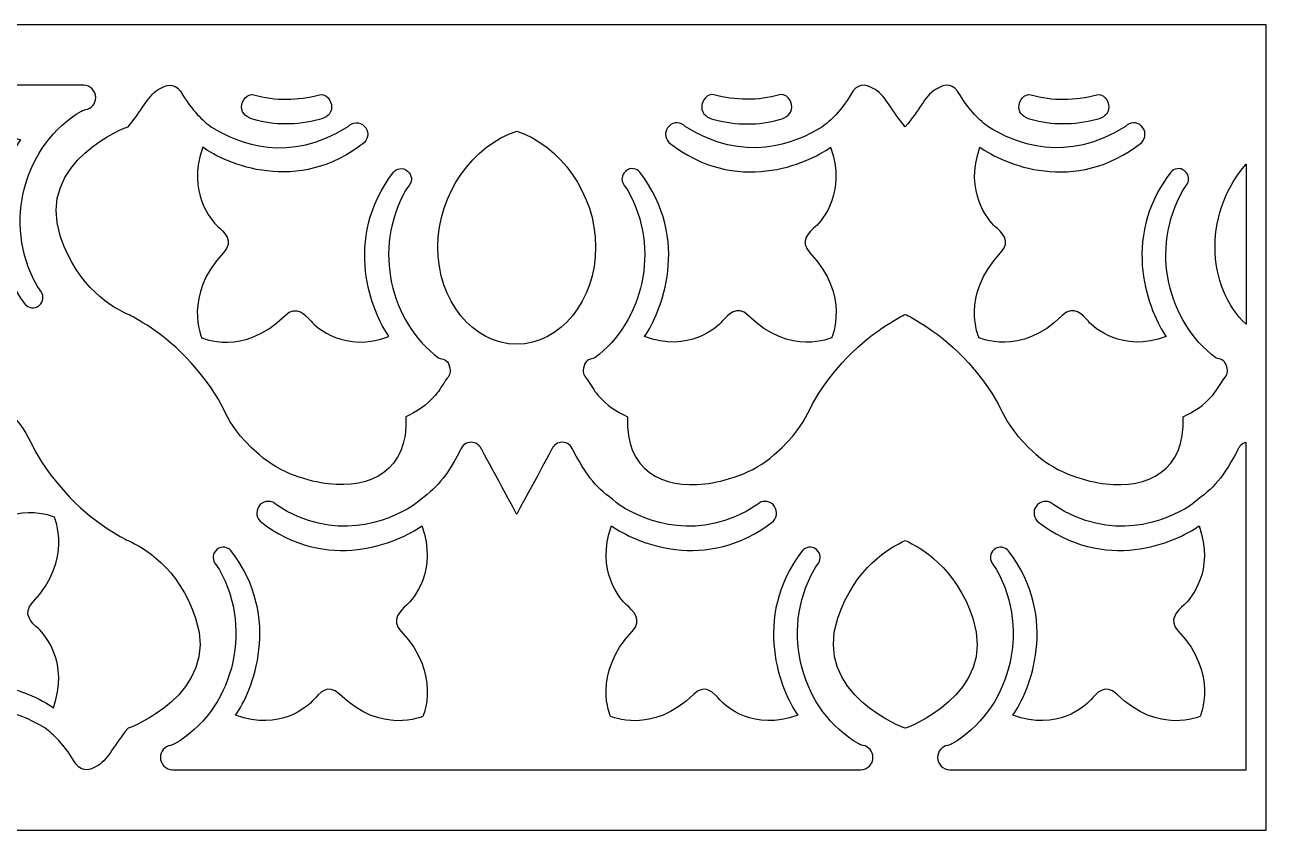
# Model space of a CAD drawing. Header units: centimetres. Extents: x 1.5 to 27, y -8.3 to -6.1.
# Drawn here: x 23.723 to 27, y -8.253 to -6.128 of the extents above; entities that cross this region are included whole.
import ezdxf

# ---------------------------------------------------------------- set-up
doc = ezdxf.new("R2010")
doc.units = ezdxf.units.CM
doc.header["$MEASUREMENT"] = 0
doc.layers.add('layer 1', color=7, linetype='Continuous')

msp = doc.modelspace()

# ---------------------------------------------------------------- linework, layer by layer
at = {"layer": 'layer 1', "color": 250, "lineweight": 30}
for points, knots in [([(26.99977, -8.25272), (26.99977, -8.25272), (1.50052, -8.25272), (1.50052, -8.25272), (1.50052, -8.25272), (1.50052, -8.25272), (1.50052, -6.12779), (1.50052, -6.12779), (1.50052, -6.12779), (1.50052, -6.12779), (26.99977, -6.12779), (26.99977, -6.12779), (26.99977, -6.12779), (26.99977, -6.12779), (26.99977, -8.25272), (26.99977, -8.25272)], [0, 0, 0, 0, 0.2, 0.2, 0.2, 0.2, 0.4, 0.4, 0.4, 0.4, 0.6, 0.6, 0.6, 0.6, 1, 1, 1, 1]), ([(22.96971, -6.28716), (22.96971, -6.28716), (23.87826, -6.28716), (23.87826, -6.28716), (23.87826, -6.28716), (23.89582, -6.28716), (23.9102, -6.30177), (23.9102, -6.31962), (23.9102, -6.31962), (23.9102, -6.31962), (23.9102, -6.31962), (23.9102, -6.31962), (23.9102, -6.31962), (23.9102, -6.33555), (23.89876, -6.3489), (23.88381, -6.35159), (23.88381, -6.35159), (23.87897, -6.35246), (23.87701, -6.35272), (23.87257, -6.35529), (23.87257, -6.35529), (23.72379, -6.44138), (23.66131, -6.6494), (23.75545, -6.8167), (23.75545, -6.8167), (23.75833, -6.82184), (23.76485, -6.8287), (23.76719, -6.83328), (23.76719, -6.83328), (23.77277, -6.84417), (23.77328, -6.85681), (23.76096, -6.86797), (23.76096, -6.86797), (23.74807, -6.87966), (23.73124, -6.87352), (23.72397, -6.86548), (23.72397, -6.86548), (23.58626, -6.68614), (23.66841, -6.49264), (23.71155, -6.43122), (23.71155, -6.43122), (23.59499, -6.38795), (23.52076, -6.45479), (23.50614, -6.4715), (23.50614, -6.4715), (23.49152, -6.48821), (23.46805, -6.51673), (23.43745, -6.48664), (23.43745, -6.48664), (23.32663, -6.3777), (23.21727, -6.42833), (23.21727, -6.42833), (23.21727, -6.42833), (23.21727, -6.42833), (23.16748, -6.53951), (23.27463, -6.65218), (23.27463, -6.65218), (23.30422, -6.68329), (23.27617, -6.70714), (23.25973, -6.72201), (23.25973, -6.72201), (23.2433, -6.73688), (23.17756, -6.81234), (23.22012, -6.93085), (23.22012, -6.93085), (23.28053, -6.88699), (23.47085, -6.80346), (23.64725, -6.94347), (23.64725, -6.94347), (23.65879, -6.95566), (23.65843, -6.97505), (23.64644, -6.98678), (23.64644, -6.98678), (23.63446, -6.99851), (23.61538, -6.99814), (23.60385, -6.98596), (23.60385, -6.98596), (23.45, -6.88633), (23.31373, -6.94025), (23.24308, -6.98422), (23.24308, -6.98422), (23.18525, -7.03046), (23.16694, -7.03963), (23.11808, -7.13089), (23.11808, -7.13089), (23.11411, -7.14282), (23.10299, -7.15142), (23.08991, -7.15142), (23.08991, -7.15142), (23.07813, -7.15142), (23.06794, -7.14445), (23.06313, -7.13434), (23.06313, -7.13434), (23.06281, -7.13366), (22.96999, -6.9619), (22.96971, -6.9612), (22.96971, -6.9612), (22.96944, -6.9619), (22.87662, -7.13366), (22.8763, -7.13434), (22.8763, -7.13434), (22.87149, -7.14445), (22.8613, -7.15142), (22.84952, -7.15142), (22.84952, -7.15142), (22.83643, -7.15142), (22.82532, -7.14282), (22.82135, -7.13089), (22.82135, -7.13089), (22.77249, -7.03963), (22.75417, -7.03046), (22.69634, -6.98422), (22.69634, -6.98422), (22.6257, -6.94025), (22.48942, -6.88633), (22.33558, -6.98596), (22.33558, -6.98596), (22.32405, -6.99814), (22.30497, -6.99851), (22.29298, -6.98678), (22.29298, -6.98678), (22.281, -6.97505), (22.28064, -6.95566), (22.29217, -6.94347), (22.29217, -6.94347), (22.46858, -6.80346), (22.6589, -6.88699), (22.71931, -6.93085), (22.71931, -6.93085), (22.76187, -6.81234), (22.69613, -6.73688), (22.67969, -6.72201), (22.67969, -6.72201), (22.66326, -6.70714), (22.63521, -6.68329), (22.6648, -6.65218), (22.6648, -6.65218), (22.77195, -6.53951), (22.72216, -6.42833), (22.72216, -6.42833), (22.72216, -6.42833), (22.72216, -6.42833), (22.6128, -6.3777), (22.50198, -6.48664), (22.50198, -6.48664), (22.47137, -6.51673), (22.44791, -6.48821), (22.43329, -6.4715), (22.43329, -6.4715), (22.41867, -6.45479), (22.34444, -6.38795), (22.22787, -6.43122), (22.22787, -6.43122), (22.27102, -6.49264), (22.35317, -6.68614), (22.21546, -6.86548), (22.21546, -6.86548), (22.20818, -6.87352), (22.19136, -6.87966), (22.17847, -6.86797), (22.17847, -6.86797), (22.16614, -6.85681), (22.16665, -6.84417), (22.17223, -6.83328), (22.17223, -6.83328), (22.17458, -6.8287), (22.1811, -6.82184), (22.18398, -6.8167), (22.18398, -6.8167), (22.27812, -6.6494), (22.21563, -6.44138), (22.06686, -6.35529), (22.06686, -6.35529), (22.06242, -6.35272), (22.06046, -6.35246), (22.05562, -6.35159), (22.05562, -6.35159), (22.04067, -6.3489), (22.02923, -6.33555), (22.02923, -6.31962), (22.02923, -6.31962), (22.02923, -6.31962), (22.02923, -6.31962), (22.02923, -6.31962), (22.02923, -6.31962), (22.02923, -6.30177), (22.0436, -6.28716), (22.06116, -6.28716), (22.06116, -6.28716), (22.06116, -6.28716), (22.96971, -6.28716), (22.96971, -6.28716)], [0, 0, 0, 0, 0.0204082, 0.0204082, 0.0204082, 0.0204082, 0.0408163, 0.0408163, 0.0408163, 0.0408163, 0.0612245, 0.0612245, 0.0612245, 0.0612245, 0.0816327, 0.0816327, 0.0816327, 0.0816327, 0.1020408, 0.1020408, 0.1020408, 0.1020408, 0.122449, 0.122449, 0.122449, 0.122449, 0.1428571, 0.1428571, 0.1428571, 0.1428571, 0.1632653, 0.1632653, 0.1632653, 0.1632653, 0.1836735, 0.1836735, 0.1836735, 0.1836735, 0.2040816, 0.2040816, 0.2040816, 0.2040816, 0.2244898, 0.2244898, 0.2244898, 0.2244898, 0.244898, 0.244898, 0.244898, 0.244898, 0.2653061, 0.2653061, 0.2653061, 0.2653061, 0.2857143, 0.2857143, 0.2857143, 0.2857143, 0.3061224, 0.3061224, 0.3061224, 0.3061224, 0.3265306, 0.3265306, 0.3265306, 0.3265306, 0.3469388, 0.3469388, 0.3469388, 0.3469388, 0.3673469, 0.3673469, 0.3673469, 0.3673469, 0.3877551, 0.3877551, 0.3877551, 0.3877551, 0.4081633, 0.4081633, 0.4081633, 0.4081633, 0.4285714, 0.4285714, 0.4285714, 0.4285714, 0.4489796, 0.4489796, 0.4489796, 0.4489796, 0.4693878, 0.4693878, 0.4693878, 0.4693878, 0.4897959, 0.4897959, 0.4897959, 0.4897959, 0.5102041, 0.5102041, 0.5102041, 0.5102041, 0.5306122, 0.5306122, 0.5306122, 0.5306122, 0.5510204, 0.5510204, 0.5510204, 0.5510204, 0.5714286, 0.5714286, 0.5714286, 0.5714286, 0.5918367, 0.5918367, 0.5918367, 0.5918367, 0.6122449, 0.6122449, 0.6122449, 0.6122449, 0.6326531, 0.6326531, 0.6326531, 0.6326531, 0.6530612, 0.6530612, 0.6530612, 0.6530612, 0.6734694, 0.6734694, 0.6734694, 0.6734694, 0.6938776, 0.6938776, 0.6938776, 0.6938776, 0.7142857, 0.7142857, 0.7142857, 0.7142857, 0.7346939, 0.7346939, 0.7346939, 0.7346939, 0.755102, 0.755102, 0.755102, 0.755102, 0.7755102, 0.7755102, 0.7755102, 0.7755102, 0.7959184, 0.7959184, 0.7959184, 0.7959184, 0.8163265, 0.8163265, 0.8163265, 0.8163265, 0.8367347, 0.8367347, 0.8367347, 0.8367347, 0.8571429, 0.8571429, 0.8571429, 0.8571429, 0.877551, 0.877551, 0.877551, 0.877551, 0.8979592, 0.8979592, 0.8979592, 0.8979592, 0.9183673, 0.9183673, 0.9183673, 0.9183673, 0.9387755, 0.9387755, 0.9387755, 0.9387755, 0.9591837, 0.9591837, 0.9591837, 0.9591837, 1, 1, 1, 1]), ([(23.99555, -6.89197), (24.00601, -6.89627), (24.09373, -6.94188), (24.162, -7.01955), (24.162, -7.01955), (24.2804, -7.15424), (24.22668, -7.15883), (24.34132, -7.26176), (24.34132, -7.26176), (24.39714, -7.31189), (24.47448, -7.33313), (24.52494, -7.33904), (24.52494, -7.33904), (24.63362, -7.35177), (24.73647, -7.30486), (24.7286, -7.16212), (24.7286, -7.16212), (24.75631, -7.14933), (24.783, -7.13261), (24.80688, -7.10499), (24.80688, -7.10499), (24.81847, -7.09159), (24.82417, -7.07985), (24.83737, -7.06053), (24.83737, -7.06053), (24.83737, -7.06053), (24.83737, -7.06053), (24.83737, -7.06053), (24.83737, -7.06053), (24.8455, -7.05089), (24.84825, -7.04529), (24.84343, -7.02798), (24.84343, -7.02798), (24.83806, -7.0087), (24.82622, -7.01141), (24.81503, -7.00641), (24.81503, -7.00641), (24.68832, -6.91118), (24.64046, -6.72045), (24.72798, -6.56491), (24.72798, -6.56491), (24.73087, -6.55978), (24.73738, -6.55292), (24.73973, -6.54834), (24.73973, -6.54834), (24.74531, -6.53745), (24.74582, -6.52481), (24.7335, -6.51364), (24.7335, -6.51364), (24.72061, -6.50196), (24.70378, -6.5081), (24.69651, -6.51614), (24.69651, -6.51614), (24.55879, -6.69548), (24.64094, -6.88898), (24.68409, -6.9504), (24.68409, -6.9504), (24.56752, -6.99366), (24.4933, -6.92682), (24.47867, -6.91011), (24.47867, -6.91011), (24.46405, -6.89341), (24.44059, -6.86489), (24.40999, -6.89497), (24.40999, -6.89497), (24.29916, -7.00391), (24.18981, -6.95328), (24.18981, -6.95328), (24.18981, -6.95328), (24.18981, -6.95328), (24.14001, -6.84211), (24.24717, -6.72944), (24.24717, -6.72944), (24.27676, -6.69832), (24.2487, -6.67447), (24.23227, -6.6596), (24.23227, -6.6596), (24.21583, -6.64474), (24.15009, -6.56927), (24.19265, -6.45077), (24.19265, -6.45077), (24.25306, -6.49463), (24.44339, -6.57815), (24.61979, -6.43814), (24.61979, -6.43814), (24.63133, -6.42596), (24.63097, -6.40656), (24.61898, -6.39483), (24.61898, -6.39483), (24.60699, -6.3831), (24.58792, -6.38347), (24.57638, -6.39566), (24.57638, -6.39566), (24.42254, -6.49528), (24.28627, -6.44137), (24.21562, -6.3974), (24.21562, -6.3974), (24.19256, -6.38094), (24.16337, -6.35294), (24.14052, -6.31306), (24.14052, -6.31306), (24.12222, -6.28223), (24.10423, -6.28084), (24.07487, -6.29874), (24.07487, -6.29874), (24.04551, -6.31663), (24.03245, -6.35446), (23.99555, -6.3965), (23.99555, -6.3965), (23.99555, -6.3965), (23.75008, -6.48544), (23.81725, -6.68695), (23.81725, -6.68695), (23.86217, -6.82172), (23.95604, -6.87435), (23.99555, -6.89197)], [0, 0, 0, 0, 0.0333333, 0.0333333, 0.0333333, 0.0333333, 0.0666667, 0.0666667, 0.0666667, 0.0666667, 0.1, 0.1, 0.1, 0.1, 0.1333333, 0.1333333, 0.1333333, 0.1333333, 0.1666667, 0.1666667, 0.1666667, 0.1666667, 0.2, 0.2, 0.2, 0.2, 0.2333333, 0.2333333, 0.2333333, 0.2333333, 0.2666667, 0.2666667, 0.2666667, 0.2666667, 0.3, 0.3, 0.3, 0.3, 0.3333333, 0.3333333, 0.3333333, 0.3333333, 0.3666667, 0.3666667, 0.3666667, 0.3666667, 0.4, 0.4, 0.4, 0.4, 0.4333333, 0.4333333, 0.4333333, 0.4333333, 0.4666667, 0.4666667, 0.4666667, 0.4666667, 0.5, 0.5, 0.5, 0.5, 0.5333333, 0.5333333, 0.5333333, 0.5333333, 0.5666667, 0.5666667, 0.5666667, 0.5666667, 0.6, 0.6, 0.6, 0.6, 0.6333333, 0.6333333, 0.6333333, 0.6333333, 0.6666667, 0.6666667, 0.6666667, 0.6666667, 0.7, 0.7, 0.7, 0.7, 0.7333333, 0.7333333, 0.7333333, 0.7333333, 0.7666667, 0.7666667, 0.7666667, 0.7666667, 0.8, 0.8, 0.8, 0.8, 0.8333333, 0.8333333, 0.8333333, 0.8333333, 0.8666667, 0.8666667, 0.8666667, 0.8666667, 0.9, 0.9, 0.9, 0.9, 0.9333333, 0.9333333, 0.9333333, 0.9333333, 1, 1, 1, 1]), ([(26.04721, -6.3965), (26.08412, -6.35446), (26.09717, -6.31663), (26.12653, -6.29874), (26.12653, -6.29874), (26.1559, -6.28084), (26.17388, -6.28223), (26.19218, -6.31306), (26.19218, -6.31306), (26.21504, -6.35294), (26.24422, -6.38094), (26.26728, -6.3974), (26.26728, -6.3974), (26.33793, -6.44137), (26.4742, -6.49528), (26.62804, -6.39566), (26.62804, -6.39566), (26.63958, -6.38347), (26.65866, -6.3831), (26.67064, -6.39483), (26.67064, -6.39483), (26.68263, -6.40656), (26.68299, -6.42596), (26.67145, -6.43814), (26.67145, -6.43814), (26.49505, -6.57815), (26.30472, -6.49463), (26.24431, -6.45077), (26.24431, -6.45077), (26.20176, -6.56927), (26.2675, -6.64474), (26.28393, -6.6596), (26.28393, -6.6596), (26.30037, -6.67447), (26.32842, -6.69832), (26.29883, -6.72944), (26.29883, -6.72944), (26.19167, -6.84211), (26.24147, -6.95328), (26.24147, -6.95328), (26.24147, -6.95328), (26.24147, -6.95328), (26.35082, -7.00391), (26.46165, -6.89497), (26.46165, -6.89497), (26.49225, -6.86489), (26.51571, -6.89341), (26.53034, -6.91011), (26.53034, -6.91011), (26.54496, -6.92682), (26.61919, -6.99366), (26.73575, -6.9504), (26.73575, -6.9504), (26.69261, -6.88898), (26.61046, -6.69548), (26.74817, -6.51614), (26.74817, -6.51614), (26.75544, -6.5081), (26.77227, -6.50196), (26.78516, -6.51364), (26.78516, -6.51364), (26.79748, -6.52481), (26.79697, -6.53745), (26.79139, -6.54834), (26.79139, -6.54834), (26.78905, -6.55292), (26.78253, -6.55978), (26.77964, -6.56491), (26.77964, -6.56491), (26.69213, -6.72045), (26.73998, -6.91118), (26.86669, -7.00641), (26.86669, -7.00641), (26.87788, -7.01141), (26.88973, -7.0087), (26.89509, -7.02798), (26.89509, -7.02798), (26.89991, -7.04529), (26.89716, -7.05089), (26.88904, -7.06053), (26.88904, -7.06053), (26.88904, -7.06053), (26.88904, -7.06053), (26.88904, -7.06053), (26.88904, -7.06053), (26.87583, -7.07985), (26.87013, -7.09159), (26.85854, -7.10499), (26.85854, -7.10499), (26.83466, -7.13261), (26.80797, -7.14933), (26.78026, -7.16212), (26.78026, -7.16212), (26.78813, -7.30486), (26.68528, -7.35177), (26.57661, -7.33904), (26.57661, -7.33904), (26.52614, -7.33313), (26.4488, -7.31189), (26.39298, -7.26176), (26.39298, -7.26176), (26.27834, -7.15883), (26.33206, -7.15424), (26.21367, -7.01955), (26.21367, -7.01955), (26.14539, -6.94188), (26.05767, -6.89627), (26.04721, -6.89197), (26.04721, -6.89197), (26.03675, -6.89627), (25.94903, -6.94188), (25.88076, -7.01955), (25.88076, -7.01955), (25.76236, -7.15424), (25.81608, -7.15883), (25.70144, -7.26176), (25.70144, -7.26176), (25.64562, -7.31189), (25.56828, -7.33313), (25.51781, -7.33904), (25.51781, -7.33904), (25.40914, -7.35177), (25.30629, -7.30486), (25.31416, -7.16212), (25.31416, -7.16212), (25.28645, -7.14933), (25.25976, -7.13261), (25.23588, -7.10499), (25.23588, -7.10499), (25.22429, -7.09159), (25.21859, -7.07985), (25.20538, -7.06053), (25.20538, -7.06053), (25.20538, -7.06053), (25.20538, -7.06053), (25.20538, -7.06053), (25.20538, -7.06053), (25.19726, -7.05089), (25.19451, -7.04529), (25.19933, -7.02798), (25.19933, -7.02798), (25.20469, -7.0087), (25.21654, -7.01141), (25.22773, -7.00641), (25.22773, -7.00641), (25.35444, -6.91118), (25.40229, -6.72045), (25.31478, -6.56491), (25.31478, -6.56491), (25.31189, -6.55978), (25.30537, -6.55292), (25.30303, -6.54834), (25.30303, -6.54834), (25.29745, -6.53745), (25.29694, -6.52481), (25.30926, -6.51364), (25.30926, -6.51364), (25.32215, -6.50196), (25.33898, -6.5081), (25.34625, -6.51614), (25.34625, -6.51614), (25.48397, -6.69548), (25.40181, -6.88898), (25.35867, -6.9504), (25.35867, -6.9504), (25.47523, -6.99366), (25.54946, -6.92682), (25.56408, -6.91011), (25.56408, -6.91011), (25.57871, -6.89341), (25.60217, -6.86489), (25.63277, -6.89497), (25.63277, -6.89497), (25.7436, -7.00391), (25.85295, -6.95328), (25.85295, -6.95328), (25.85295, -6.95328), (25.85295, -6.95328), (25.90275, -6.84211), (25.79559, -6.72944), (25.79559, -6.72944), (25.766, -6.69832), (25.79405, -6.67447), (25.81049, -6.6596), (25.81049, -6.6596), (25.82692, -6.64474), (25.89266, -6.56927), (25.85011, -6.45077), (25.85011, -6.45077), (25.7897, -6.49463), (25.59937, -6.57815), (25.42297, -6.43814), (25.42297, -6.43814), (25.41143, -6.42596), (25.41179, -6.40656), (25.42378, -6.39483), (25.42378, -6.39483), (25.43576, -6.3831), (25.45484, -6.38347), (25.46638, -6.39566), (25.46638, -6.39566), (25.62022, -6.49528), (25.75649, -6.44137), (25.82714, -6.3974), (25.82714, -6.3974), (25.8502, -6.38094), (25.87938, -6.35294), (25.90224, -6.31306), (25.90224, -6.31306), (25.92054, -6.28223), (25.93852, -6.28084), (25.96789, -6.29874), (25.96789, -6.29874), (25.99725, -6.31663), (26.0103, -6.35446), (26.04721, -6.3965)], [0, 0, 0, 0, 0.0181818, 0.0181818, 0.0181818, 0.0181818, 0.0363636, 0.0363636, 0.0363636, 0.0363636, 0.0545455, 0.0545455, 0.0545455, 0.0545455, 0.0727273, 0.0727273, 0.0727273, 0.0727273, 0.0909091, 0.0909091, 0.0909091, 0.0909091, 0.1090909, 0.1090909, 0.1090909, 0.1090909, 0.1272727, 0.1272727, 0.1272727, 0.1272727, 0.1454545, 0.1454545, 0.1454545, 0.1454545, 0.1636364, 0.1636364, 0.1636364, 0.1636364, 0.1818182, 0.1818182, 0.1818182, 0.1818182, 0.2, 0.2, 0.2, 0.2, 0.2181818, 0.2181818, 0.2181818, 0.2181818, 0.2363636, 0.2363636, 0.2363636, 0.2363636, 0.2545455, 0.2545455, 0.2545455, 0.2545455, 0.2727273, 0.2727273, 0.2727273, 0.2727273, 0.2909091, 0.2909091, 0.2909091, 0.2909091, 0.3090909, 0.3090909, 0.3090909, 0.3090909, 0.3272727, 0.3272727, 0.3272727, 0.3272727, 0.3454545, 0.3454545, 0.3454545, 0.3454545, 0.3636364, 0.3636364, 0.3636364, 0.3636364, 0.3818182, 0.3818182, 0.3818182, 0.3818182, 0.4, 0.4, 0.4, 0.4, 0.4181818, 0.4181818, 0.4181818, 0.4181818, 0.4363636, 0.4363636, 0.4363636, 0.4363636, 0.4545455, 0.4545455, 0.4545455, 0.4545455, 0.4727273, 0.4727273, 0.4727273, 0.4727273, 0.4909091, 0.4909091, 0.4909091, 0.4909091, 0.5090909, 0.5090909, 0.5090909, 0.5090909, 0.5272727, 0.5272727, 0.5272727, 0.5272727, 0.5454545, 0.5454545, 0.5454545, 0.5454545, 0.5636364, 0.5636364, 0.5636364, 0.5636364, 0.5818182, 0.5818182, 0.5818182, 0.5818182, 0.6, 0.6, 0.6, 0.6, 0.6181818, 0.6181818, 0.6181818, 0.6181818, 0.6363636, 0.6363636, 0.6363636, 0.6363636, 0.6545455, 0.6545455, 0.6545455, 0.6545455, 0.6727273, 0.6727273, 0.6727273, 0.6727273, 0.6909091, 0.6909091, 0.6909091, 0.6909091, 0.7090909, 0.7090909, 0.7090909, 0.7090909, 0.7272727, 0.7272727, 0.7272727, 0.7272727, 0.7454545, 0.7454545, 0.7454545, 0.7454545, 0.7636364, 0.7636364, 0.7636364, 0.7636364, 0.7818182, 0.7818182, 0.7818182, 0.7818182, 0.8, 0.8, 0.8, 0.8, 0.8181818, 0.8181818, 0.8181818, 0.8181818, 0.8363636, 0.8363636, 0.8363636, 0.8363636, 0.8545455, 0.8545455, 0.8545455, 0.8545455, 0.8727273, 0.8727273, 0.8727273, 0.8727273, 0.8909091, 0.8909091, 0.8909091, 0.8909091, 0.9090909, 0.9090909, 0.9090909, 0.9090909, 0.9272727, 0.9272727, 0.9272727, 0.9272727, 0.9454545, 0.9454545, 0.9454545, 0.9454545, 0.9636364, 0.9636364, 0.9636364, 0.9636364, 1, 1, 1, 1]), ([(24.32723, -6.37775), (24.38225, -6.39322), (24.44012, -6.39321), (24.50085, -6.37775), (24.50085, -6.37775), (24.51796, -6.3734), (24.53293, -6.36308), (24.53293, -6.34514), (24.53293, -6.34514), (24.53293, -6.34514), (24.53293, -6.34514), (24.53293, -6.34514), (24.53293, -6.34514), (24.53293, -6.3272), (24.51793, -6.30811), (24.50085, -6.31253), (24.50085, -6.31253), (24.44298, -6.3275), (24.3851, -6.32847), (24.32723, -6.31253), (24.32723, -6.31253), (24.31022, -6.30784), (24.29515, -6.3272), (24.29515, -6.34514), (24.29515, -6.34514), (24.29515, -6.34514), (24.29515, -6.34514), (24.29515, -6.34514), (24.29515, -6.34514), (24.29515, -6.36308), (24.31022, -6.37298), (24.32723, -6.37775)], [0, 0, 0, 0, 0.1111111, 0.1111111, 0.1111111, 0.1111111, 0.2222222, 0.2222222, 0.2222222, 0.2222222, 0.3333333, 0.3333333, 0.3333333, 0.3333333, 0.4444444, 0.4444444, 0.4444444, 0.4444444, 0.5555556, 0.5555556, 0.5555556, 0.5555556, 0.6666667, 0.6666667, 0.6666667, 0.6666667, 0.7777778, 0.7777778, 0.7777778, 0.7777778, 1, 1, 1, 1]), ([(25.71553, -6.37775), (25.66051, -6.39322), (25.60263, -6.39321), (25.54191, -6.37775), (25.54191, -6.37775), (25.52479, -6.3734), (25.50983, -6.36308), (25.50983, -6.34514), (25.50983, -6.34514), (25.50983, -6.34514), (25.50983, -6.34514), (25.50983, -6.34514), (25.50983, -6.34514), (25.50983, -6.3272), (25.52483, -6.30811), (25.54191, -6.31253), (25.54191, -6.31253), (25.59978, -6.3275), (25.65766, -6.32847), (25.71553, -6.31253), (25.71553, -6.31253), (25.73254, -6.30784), (25.74761, -6.3272), (25.74761, -6.34514), (25.74761, -6.34514), (25.74761, -6.34514), (25.74761, -6.34514), (25.74761, -6.34514), (25.74761, -6.34514), (25.74761, -6.36308), (25.73253, -6.37298), (25.71553, -6.37775)], [0, 0, 0, 0, 0.1111111, 0.1111111, 0.1111111, 0.1111111, 0.2222222, 0.2222222, 0.2222222, 0.2222222, 0.3333333, 0.3333333, 0.3333333, 0.3333333, 0.4444444, 0.4444444, 0.4444444, 0.4444444, 0.5555556, 0.5555556, 0.5555556, 0.5555556, 0.6666667, 0.6666667, 0.6666667, 0.6666667, 0.7777778, 0.7777778, 0.7777778, 0.7777778, 1, 1, 1, 1]), ([(26.37889, -6.37775), (26.43391, -6.39322), (26.49178, -6.39321), (26.55251, -6.37775), (26.55251, -6.37775), (26.56963, -6.3734), (26.58459, -6.36308), (26.58459, -6.34514), (26.58459, -6.34514), (26.58459, -6.34514), (26.58459, -6.34514), (26.58459, -6.34514), (26.58459, -6.34514), (26.58459, -6.3272), (26.56959, -6.30811), (26.55251, -6.31253), (26.55251, -6.31253), (26.49464, -6.3275), (26.43677, -6.32847), (26.37889, -6.31253), (26.37889, -6.31253), (26.36188, -6.30784), (26.34681, -6.3272), (26.34681, -6.34514), (26.34681, -6.34514), (26.34681, -6.34514), (26.34681, -6.34514), (26.34681, -6.34514), (26.34681, -6.34514), (26.34681, -6.36308), (26.36189, -6.37298), (26.37889, -6.37775)], [0, 0, 0, 0, 0.1111111, 0.1111111, 0.1111111, 0.1111111, 0.2222222, 0.2222222, 0.2222222, 0.2222222, 0.3333333, 0.3333333, 0.3333333, 0.3333333, 0.4444444, 0.4444444, 0.4444444, 0.4444444, 0.5555556, 0.5555556, 0.5555556, 0.5555556, 0.6666667, 0.6666667, 0.6666667, 0.6666667, 0.7777778, 0.7777778, 0.7777778, 0.7777778, 1, 1, 1, 1]), ([(25.02138, -6.40803), (24.90763, -6.44559), (24.81308, -6.57171), (24.81308, -6.71363), (24.81308, -6.71363), (24.81308, -6.85553), (24.90636, -6.97062), (25.02138, -6.97062), (25.02138, -6.97062), (25.1364, -6.97062), (25.22968, -6.85553), (25.22968, -6.71363), (25.22968, -6.71363), (25.22968, -6.57171), (25.13513, -6.44559), (25.02138, -6.40803)], [0, 0, 0, 0, 0.2, 0.2, 0.2, 0.2, 0.4, 0.4, 0.4, 0.4, 0.6, 0.6, 0.6, 0.6, 1, 1, 1, 1]), ([(26.94665, -6.49546), (26.89707, -6.55309), (26.86474, -6.63065), (26.86474, -6.71363), (26.86474, -6.71363), (26.86474, -6.7969), (26.89686, -6.87092), (26.94665, -6.91788), (26.94665, -6.91788), (26.94665, -6.91788), (26.94665, -6.49546), (26.94665, -6.49546)], [0, 0, 0, 0, 0.25, 0.25, 0.25, 0.25, 0.5, 0.5, 0.5, 0.5, 1, 1, 1, 1]), ([(23.99555, -7.984), (23.99555, -7.984), (24.24101, -7.89506), (24.17385, -7.69355), (24.17385, -7.69355), (24.12893, -7.55878), (24.03505, -7.50615), (23.99555, -7.48853), (23.99555, -7.48853), (23.98509, -7.48423), (23.89736, -7.43862), (23.82909, -7.36095), (23.82909, -7.36095), (23.71069, -7.22626), (23.76442, -7.22167), (23.64978, -7.11874), (23.64978, -7.11874), (23.59395, -7.06861), (23.51662, -7.04737), (23.46615, -7.04146), (23.46615, -7.04146), (23.35747, -7.02873), (23.25462, -7.07564), (23.2625, -7.21838), (23.2625, -7.21838), (23.23479, -7.23117), (23.20809, -7.24789), (23.18422, -7.27551), (23.18422, -7.27551), (23.17263, -7.28891), (23.16692, -7.30065), (23.15372, -7.31997), (23.15372, -7.31997), (23.15372, -7.31997), (23.15372, -7.31997), (23.15372, -7.31997), (23.15372, -7.31997), (23.14559, -7.32961), (23.14284, -7.33521), (23.14766, -7.35252), (23.14766, -7.35252), (23.15303, -7.3718), (23.16487, -7.36909), (23.17607, -7.37409), (23.17607, -7.37409), (23.30277, -7.46932), (23.35063, -7.66005), (23.26311, -7.81559), (23.26311, -7.81559), (23.26023, -7.82072), (23.25371, -7.82758), (23.25136, -7.83216), (23.25136, -7.83216), (23.24579, -7.84305), (23.24527, -7.85569), (23.25759, -7.86686), (23.25759, -7.86686), (23.27049, -7.87854), (23.28731, -7.8724), (23.29459, -7.86436), (23.29459, -7.86436), (23.4323, -7.68502), (23.35015, -7.49152), (23.307, -7.43011), (23.307, -7.43011), (23.42357, -7.38684), (23.4978, -7.45368), (23.51242, -7.47038), (23.51242, -7.47038), (23.52704, -7.48709), (23.5505, -7.51561), (23.58111, -7.48553), (23.58111, -7.48553), (23.69193, -7.37659), (23.80129, -7.42722), (23.80129, -7.42722), (23.80129, -7.42722), (23.80129, -7.42722), (23.85108, -7.53839), (23.74393, -7.65106), (23.74393, -7.65106), (23.71434, -7.68218), (23.74239, -7.70603), (23.75883, -7.7209), (23.75883, -7.7209), (23.77526, -7.73576), (23.841, -7.81123), (23.79844, -7.92973), (23.79844, -7.92973), (23.73803, -7.88587), (23.54771, -7.80235), (23.3713, -7.94236), (23.3713, -7.94236), (23.35976, -7.95454), (23.36013, -7.97394), (23.37211, -7.98567), (23.37211, -7.98567), (23.3841, -7.9974), (23.40317, -7.99703), (23.41471, -7.98484), (23.41471, -7.98484), (23.56855, -7.88522), (23.70483, -7.93913), (23.77548, -7.9831), (23.77548, -7.9831), (23.79853, -7.99956), (23.82772, -8.02756), (23.85057, -8.06744), (23.85057, -8.06744), (23.86888, -8.09827), (23.88686, -8.09966), (23.91622, -8.08176), (23.91622, -8.08176), (23.94559, -8.06387), (23.95864, -8.02604), (23.99555, -7.984)], [0, 0, 0, 0, 0.0333333, 0.0333333, 0.0333333, 0.0333333, 0.0666667, 0.0666667, 0.0666667, 0.0666667, 0.1, 0.1, 0.1, 0.1, 0.1333333, 0.1333333, 0.1333333, 0.1333333, 0.1666667, 0.1666667, 0.1666667, 0.1666667, 0.2, 0.2, 0.2, 0.2, 0.2333333, 0.2333333, 0.2333333, 0.2333333, 0.2666667, 0.2666667, 0.2666667, 0.2666667, 0.3, 0.3, 0.3, 0.3, 0.3333333, 0.3333333, 0.3333333, 0.3333333, 0.3666667, 0.3666667, 0.3666667, 0.3666667, 0.4, 0.4, 0.4, 0.4, 0.4333333, 0.4333333, 0.4333333, 0.4333333, 0.4666667, 0.4666667, 0.4666667, 0.4666667, 0.5, 0.5, 0.5, 0.5, 0.5333333, 0.5333333, 0.5333333, 0.5333333, 0.5666667, 0.5666667, 0.5666667, 0.5666667, 0.6, 0.6, 0.6, 0.6, 0.6333333, 0.6333333, 0.6333333, 0.6333333, 0.6666667, 0.6666667, 0.6666667, 0.6666667, 0.7, 0.7, 0.7, 0.7, 0.7333333, 0.7333333, 0.7333333, 0.7333333, 0.7666667, 0.7666667, 0.7666667, 0.7666667, 0.8, 0.8, 0.8, 0.8, 0.8333333, 0.8333333, 0.8333333, 0.8333333, 0.8666667, 0.8666667, 0.8666667, 0.8666667, 0.9, 0.9, 0.9, 0.9, 0.9333333, 0.9333333, 0.9333333, 0.9333333, 1, 1, 1, 1]), ([(25.02138, -8.09334), (25.02138, -8.09334), (24.11283, -8.09334), (24.11283, -8.09334), (24.11283, -8.09334), (24.09527, -8.09334), (24.0809, -8.07873), (24.0809, -8.06088), (24.0809, -8.06088), (24.0809, -8.06088), (24.0809, -8.06088), (24.0809, -8.06088), (24.0809, -8.06088), (24.0809, -8.04495), (24.09234, -8.0316), (24.10728, -8.02891), (24.10728, -8.02891), (24.11212, -8.02804), (24.11408, -8.02778), (24.11852, -8.02521), (24.11852, -8.02521), (24.2673, -7.93911), (24.32979, -7.7311), (24.23565, -7.5638), (24.23565, -7.5638), (24.23276, -7.55866), (24.22624, -7.5518), (24.2239, -7.54722), (24.2239, -7.54722), (24.21832, -7.53633), (24.21781, -7.52369), (24.23013, -7.51253), (24.23013, -7.51253), (24.24302, -7.50084), (24.25985, -7.50698), (24.26712, -7.51502), (24.26712, -7.51502), (24.40484, -7.69436), (24.32268, -7.88786), (24.27954, -7.94928), (24.27954, -7.94928), (24.3961, -7.99254), (24.47033, -7.92571), (24.48495, -7.909), (24.48495, -7.909), (24.49958, -7.89229), (24.52304, -7.86377), (24.55364, -7.89386), (24.55364, -7.89386), (24.66447, -8.0028), (24.77382, -7.95217), (24.77382, -7.95217), (24.77382, -7.95217), (24.77382, -7.95217), (24.82362, -7.84099), (24.71646, -7.72832), (24.71646, -7.72832), (24.68687, -7.69721), (24.71492, -7.67336), (24.73136, -7.65849), (24.73136, -7.65849), (24.74779, -7.64362), (24.81353, -7.56816), (24.77098, -7.44965), (24.77098, -7.44965), (24.71057, -7.49351), (24.52024, -7.57704), (24.34384, -7.43703), (24.34384, -7.43703), (24.3323, -7.42484), (24.33266, -7.40545), (24.34465, -7.39372), (24.34465, -7.39372), (24.35663, -7.38199), (24.37571, -7.38236), (24.38725, -7.39454), (24.38725, -7.39454), (24.54109, -7.49417), (24.67736, -7.44025), (24.74801, -7.39628), (24.74801, -7.39628), (24.80584, -7.35004), (24.82415, -7.34087), (24.87301, -7.24961), (24.87301, -7.24961), (24.87698, -7.23768), (24.8881, -7.22908), (24.90118, -7.22908), (24.90118, -7.22908), (24.91297, -7.22908), (24.92315, -7.23605), (24.92797, -7.24616), (24.92797, -7.24616), (24.92829, -7.24684), (25.02111, -7.4186), (25.02138, -7.4193), (25.02138, -7.4193), (25.02165, -7.4186), (25.11447, -7.24684), (25.11479, -7.24616), (25.11479, -7.24616), (25.1196, -7.23605), (25.12979, -7.22908), (25.14157, -7.22908), (25.14157, -7.22908), (25.15466, -7.22908), (25.16577, -7.23768), (25.16975, -7.24961), (25.16975, -7.24961), (25.2186, -7.34087), (25.23692, -7.35004), (25.29475, -7.39628), (25.29475, -7.39628), (25.3654, -7.44025), (25.50167, -7.49417), (25.65551, -7.39454), (25.65551, -7.39454), (25.66705, -7.38236), (25.68612, -7.38199), (25.69811, -7.39372), (25.69811, -7.39372), (25.71009, -7.40545), (25.71046, -7.42484), (25.69892, -7.43703), (25.69892, -7.43703), (25.52251, -7.57704), (25.33219, -7.49351), (25.27178, -7.44965), (25.27178, -7.44965), (25.22922, -7.56816), (25.29496, -7.64362), (25.3114, -7.65849), (25.3114, -7.65849), (25.32783, -7.67336), (25.35588, -7.69721), (25.32629, -7.72832), (25.32629, -7.72832), (25.21914, -7.84099), (25.26894, -7.95217), (25.26894, -7.95217), (25.26894, -7.95217), (25.26894, -7.95217), (25.37829, -8.0028), (25.48911, -7.89386), (25.48911, -7.89386), (25.51972, -7.86377), (25.54318, -7.89229), (25.5578, -7.909), (25.5578, -7.909), (25.57243, -7.92571), (25.64665, -7.99254), (25.76322, -7.94928), (25.76322, -7.94928), (25.72007, -7.88786), (25.63792, -7.69436), (25.77563, -7.51502), (25.77563, -7.51502), (25.78291, -7.50698), (25.79973, -7.50084), (25.81263, -7.51253), (25.81263, -7.51253), (25.82495, -7.52369), (25.82444, -7.53633), (25.81886, -7.54722), (25.81886, -7.54722), (25.81651, -7.5518), (25.80999, -7.55866), (25.80711, -7.5638), (25.80711, -7.5638), (25.71297, -7.7311), (25.77546, -7.93911), (25.92423, -8.02521), (25.92423, -8.02521), (25.92867, -8.02778), (25.93063, -8.02804), (25.93548, -8.02891), (25.93548, -8.02891), (25.95042, -8.0316), (25.96186, -8.04495), (25.96186, -8.06088), (25.96186, -8.06088), (25.96186, -8.06088), (25.96186, -8.06088), (25.96186, -8.06088), (25.96186, -8.06088), (25.96186, -8.07873), (25.94749, -8.09334), (25.92993, -8.09334), (25.92993, -8.09334), (25.92993, -8.09334), (25.02138, -8.09334), (25.02138, -8.09334)], [0, 0, 0, 0, 0.0204082, 0.0204082, 0.0204082, 0.0204082, 0.0408163, 0.0408163, 0.0408163, 0.0408163, 0.0612245, 0.0612245, 0.0612245, 0.0612245, 0.0816327, 0.0816327, 0.0816327, 0.0816327, 0.1020408, 0.1020408, 0.1020408, 0.1020408, 0.122449, 0.122449, 0.122449, 0.122449, 0.1428571, 0.1428571, 0.1428571, 0.1428571, 0.1632653, 0.1632653, 0.1632653, 0.1632653, 0.1836735, 0.1836735, 0.1836735, 0.1836735, 0.2040816, 0.2040816, 0.2040816, 0.2040816, 0.2244898, 0.2244898, 0.2244898, 0.2244898, 0.244898, 0.244898, 0.244898, 0.244898, 0.2653061, 0.2653061, 0.2653061, 0.2653061, 0.2857143, 0.2857143, 0.2857143, 0.2857143, 0.3061224, 0.3061224, 0.3061224, 0.3061224, 0.3265306, 0.3265306, 0.3265306, 0.3265306, 0.3469388, 0.3469388, 0.3469388, 0.3469388, 0.3673469, 0.3673469, 0.3673469, 0.3673469, 0.3877551, 0.3877551, 0.3877551, 0.3877551, 0.4081633, 0.4081633, 0.4081633, 0.4081633, 0.4285714, 0.4285714, 0.4285714, 0.4285714, 0.4489796, 0.4489796, 0.4489796, 0.4489796, 0.4693878, 0.4693878, 0.4693878, 0.4693878, 0.4897959, 0.4897959, 0.4897959, 0.4897959, 0.5102041, 0.5102041, 0.5102041, 0.5102041, 0.5306122, 0.5306122, 0.5306122, 0.5306122, 0.5510204, 0.5510204, 0.5510204, 0.5510204, 0.5714286, 0.5714286, 0.5714286, 0.5714286, 0.5918367, 0.5918367, 0.5918367, 0.5918367, 0.6122449, 0.6122449, 0.6122449, 0.6122449, 0.6326531, 0.6326531, 0.6326531, 0.6326531, 0.6530612, 0.6530612, 0.6530612, 0.6530612, 0.6734694, 0.6734694, 0.6734694, 0.6734694, 0.6938776, 0.6938776, 0.6938776, 0.6938776, 0.7142857, 0.7142857, 0.7142857, 0.7142857, 0.7346939, 0.7346939, 0.7346939, 0.7346939, 0.755102, 0.755102, 0.755102, 0.755102, 0.7755102, 0.7755102, 0.7755102, 0.7755102, 0.7959184, 0.7959184, 0.7959184, 0.7959184, 0.8163265, 0.8163265, 0.8163265, 0.8163265, 0.8367347, 0.8367347, 0.8367347, 0.8367347, 0.8571429, 0.8571429, 0.8571429, 0.8571429, 0.877551, 0.877551, 0.877551, 0.877551, 0.8979592, 0.8979592, 0.8979592, 0.8979592, 0.9183673, 0.9183673, 0.9183673, 0.9183673, 0.9387755, 0.9387755, 0.9387755, 0.9387755, 0.9591837, 0.9591837, 0.9591837, 0.9591837, 1, 1, 1, 1]), ([(26.94665, -8.09334), (26.94665, -8.09334), (26.16449, -8.09334), (26.16449, -8.09334), (26.16449, -8.09334), (26.14693, -8.09334), (26.13256, -8.07873), (26.13256, -8.06088), (26.13256, -8.06088), (26.13256, -8.06088), (26.13256, -8.06088), (26.13256, -8.06088), (26.13256, -8.06088), (26.13256, -8.04495), (26.144, -8.0316), (26.15894, -8.02891), (26.15894, -8.02891), (26.16379, -8.02804), (26.16575, -8.02778), (26.17019, -8.02521), (26.17019, -8.02521), (26.31896, -7.93911), (26.38145, -7.7311), (26.28731, -7.5638), (26.28731, -7.5638), (26.28443, -7.55866), (26.27791, -7.5518), (26.27556, -7.54722), (26.27556, -7.54722), (26.26998, -7.53633), (26.26947, -7.52369), (26.28179, -7.51253), (26.28179, -7.51253), (26.29469, -7.50084), (26.31151, -7.50698), (26.31879, -7.51502), (26.31879, -7.51502), (26.4565, -7.69436), (26.37435, -7.88786), (26.3312, -7.94928), (26.3312, -7.94928), (26.44777, -7.99254), (26.52199, -7.92571), (26.53662, -7.909), (26.53662, -7.909), (26.55124, -7.89229), (26.5747, -7.86377), (26.60531, -7.89386), (26.60531, -7.89386), (26.71613, -8.0028), (26.82548, -7.95217), (26.82548, -7.95217), (26.82548, -7.95217), (26.82548, -7.95217), (26.87528, -7.84099), (26.76813, -7.72832), (26.76813, -7.72832), (26.73854, -7.69721), (26.76659, -7.67336), (26.78302, -7.65849), (26.78302, -7.65849), (26.79946, -7.64362), (26.8652, -7.56816), (26.82264, -7.44965), (26.82264, -7.44965), (26.76223, -7.49351), (26.57191, -7.57704), (26.3955, -7.43703), (26.3955, -7.43703), (26.38396, -7.42484), (26.38433, -7.40545), (26.39631, -7.39372), (26.39631, -7.39372), (26.4083, -7.38199), (26.42737, -7.38236), (26.43891, -7.39454), (26.43891, -7.39454), (26.59275, -7.49417), (26.72902, -7.44025), (26.79967, -7.39628), (26.79967, -7.39628), (26.8575, -7.35004), (26.87582, -7.34087), (26.92467, -7.24961), (26.92467, -7.24961), (26.928, -7.23961), (26.93634, -7.23196), (26.94665, -7.22973), (26.94665, -7.22973), (26.94665, -7.22973), (26.94665, -8.09334), (26.94665, -8.09334)], [0, 0, 0, 0, 0.0416667, 0.0416667, 0.0416667, 0.0416667, 0.0833333, 0.0833333, 0.0833333, 0.0833333, 0.125, 0.125, 0.125, 0.125, 0.1666667, 0.1666667, 0.1666667, 0.1666667, 0.2083333, 0.2083333, 0.2083333, 0.2083333, 0.25, 0.25, 0.25, 0.25, 0.2916667, 0.2916667, 0.2916667, 0.2916667, 0.3333333, 0.3333333, 0.3333333, 0.3333333, 0.375, 0.375, 0.375, 0.375, 0.4166667, 0.4166667, 0.4166667, 0.4166667, 0.4583333, 0.4583333, 0.4583333, 0.4583333, 0.5, 0.5, 0.5, 0.5, 0.5416667, 0.5416667, 0.5416667, 0.5416667, 0.5833333, 0.5833333, 0.5833333, 0.5833333, 0.625, 0.625, 0.625, 0.625, 0.6666667, 0.6666667, 0.6666667, 0.6666667, 0.7083333, 0.7083333, 0.7083333, 0.7083333, 0.75, 0.75, 0.75, 0.75, 0.7916667, 0.7916667, 0.7916667, 0.7916667, 0.8333333, 0.8333333, 0.8333333, 0.8333333, 0.875, 0.875, 0.875, 0.875, 0.9166667, 0.9166667, 0.9166667, 0.9166667, 1, 1, 1, 1]), ([(26.04721, -7.984), (26.04721, -7.984), (26.29268, -7.89506), (26.22551, -7.69355), (26.22551, -7.69355), (26.18059, -7.55878), (26.08672, -7.50615), (26.04721, -7.48853), (26.04721, -7.48853), (26.0077, -7.50615), (25.91383, -7.55878), (25.86891, -7.69355), (25.86891, -7.69355), (25.80174, -7.89506), (26.04721, -7.984), (26.04721, -7.984)], [0, 0, 0, 0, 0.2, 0.2, 0.2, 0.2, 0.4, 0.4, 0.4, 0.4, 0.6, 0.6, 0.6, 0.6, 1, 1, 1, 1])]:
    msp.add_open_spline(points, degree=3, knots=knots, dxfattribs=at)

doc.saveas('drawing.dxf')
